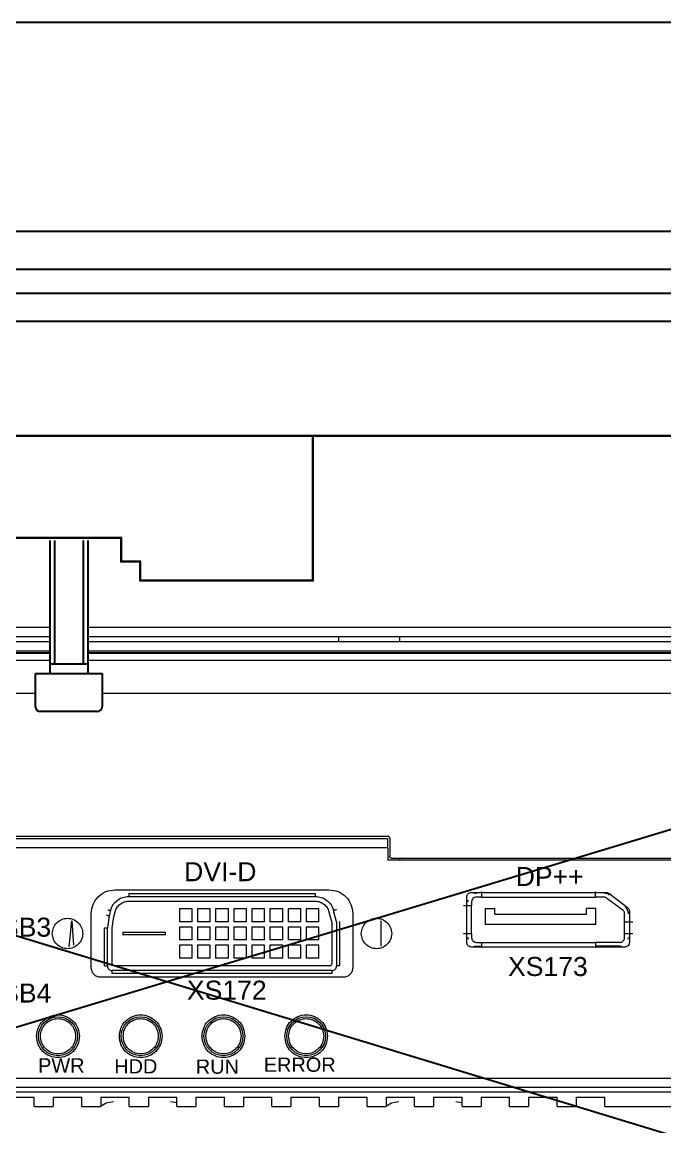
# Model space of a CAD drawing. Extents: x -2364 to 9601, y -871 to 1549.
# Drawn here: x 7352.6 to 7420.2, y -204.7 to -88.5 of the extents above; entities that cross this region are included whole.
import ezdxf

# ---------------------------------------------------------------- set-up
doc = ezdxf.new("R2010")
doc.units = 0
doc.layers.get('0').update_dxf_attribs({"linetype": 'CONTINUOUS'})
doc.layers.add('IPC', color=150, linetype='CONTINUOUS')

msp = doc.modelspace()

# ---------------------------------------------------------------- linework, layer by layer
at = {"color": 7, "linetype": 'Continuous'}
for p, q in [((7157.56167, -110.4692), (7557.56167, -110.4692)), ((7557.56167, -114.4692), (7157.56167, -114.4692)), ((7127.56167, -116.9692), (7587.56167, -116.9692)), ((7587.56167, -119.9692), (7127.56167, -119.9692)), ((7578.06166, -132.0192), (7227.56168, -132.0192)), ((7587.56167, -131.9692), (7242.56167, -131.9692))]:
    msp.add_line(p, q, dxfattribs=at)
for p, q in [((7115.28464, -112.47315), (7599.15419, -259.82482)), ((7138.73405, -258.47297), (7607.72225, -116.9692))]:
    msp.add_line(p, q)
msp.add_lwpolyline([(7096.43881, -88.46375), (7613.767, -88.46375), (7613.767, -278.03387), (7096.43881, -278.03387)], close=True)
at = {"layer": 'IPC', "color": 7, "linetype": 'Continuous', "lineweight": 15}
for p, q in [((7383.06167, -131.9692), (7383.06167, -147.1692)), ((7383.1664, -131.9692), (7383.1664, -147.27393)), ((7362.95694, -142.77393), (7349.95694, -142.77393)), ((7363.06167, -142.6692), (7350.06167, -142.6692)), ((7362.95694, -142.77393), (7363.06167, -142.6692)), ((7362.95694, -145.27393), (7362.95694, -142.77393)), ((7363.06167, -145.1692), (7363.06167, -142.6692)), ((7362.95694, -145.27393), (7363.06167, -145.1692)), ((7365.06167, -145.1692), (7363.06167, -145.1692)), ((7364.95694, -145.27393), (7365.06167, -145.1692)), ((7365.06167, -147.1692), (7365.06167, -145.1692)), ((7364.95694, -145.27393), (7362.95694, -145.27393)), ((7364.95694, -147.27393), (7364.95694, -145.27393)), ((7364.95694, -147.27393), (7365.06167, -147.1692)), ((7383.1664, -147.27393), (7364.95694, -147.27393)), ((7383.06167, -147.1692), (7365.06167, -147.1692)), ((7383.1664, -147.27393), (7383.06167, -147.1692)), ((7355.47089, -152.1192), (7244.19391, -152.1192)), ((7486.49573, -152.1192), (7359.47089, -152.1192)), ((7355.47089, -153.1192), (7243.50052, -153.1192)), ((7486.49573, -153.1192), (7359.47089, -153.1192)), ((7385.84636, -153.1192), (7385.84636, -153.6192)), ((7392.27698, -153.6192), (7392.27698, -153.1192)), ((7243.14304, -153.6192), (7355.47089, -153.6192)), ((7359.47089, -153.6192), (7476.84076, -153.6192)), ((7355.47089, -155.61393), (7241.66042, -155.61393)), ((7355.47089, -154.86363), (7242.22724, -154.86363)), ((7355.47089, -154.7819), (7242.28839, -154.7819)), ((7355.47089, -154.6192), (7242.40973, -154.6192)), ((7476.84076, -154.6192), (7359.47089, -154.6192)), ((7477.14576, -154.7819), (7359.47089, -154.7819)), ((7477.14076, -154.86363), (7359.47089, -154.86363)), ((7477.14076, -155.61393), (7359.47089, -155.61393)), ((7353.97089, -159.07277), (7238.9761, -159.07277)), ((7477.14076, -159.07277), (7360.97089, -159.07277)), ((7233.14076, -174.09418), (7391.03076, -174.09418)), ((7232.54076, -174.3192), (7391.04076, -174.3192)), ((7391.04076, -175.3192), (7232.54076, -175.3192)), ((7391.04076, -175.3192), (7391.04076, -176.6192)), ((7391.23076, -174.29494), (7391.23076, -176.19341)), ((7391.43076, -176.39418), (7442.25076, -176.39418)), ((7392.27698, -176.6192), (7392.27698, -176.39418)), ((7442.64076, -176.6192), (7391.04076, -176.6192)), ((7362.34076, -179.7192), (7384.84076, -179.7192)), ((7399.84076, -179.9892), (7413.97217, -179.9892)), ((7400.16358, -180.12445), (7400.34076, -180.0892)), ((7414.27493, -180.09129), (7416.24352, -181.58913)), ((7363.78816, -180.1192), (7363.78816, -180.4192)), ((7363.78816, -180.1192), (7383.39336, -180.1192)), ((7363.78816, -180.4192), (7383.39336, -180.4192)), ((7363.78816, -180.9192), (7383.39336, -180.9192)), ((7383.39336, -180.1192), (7383.39336, -180.4192)), ((7399.34076, -185.2492), (7399.34076, -180.4892)), ((7399.44076, -180.9892), (7399.47601, -180.81201)), ((7399.84076, -180.9892), (7399.84076, -181.3692)), ((7400.89076, -180.4892), (7400.34076, -180.4892)), ((7400.89076, -180.4892), (7412.89076, -180.4892)), ((7413.7741, -180.4892), (7412.89076, -180.4892)), ((7414.07409, -180.5892), (7415.74076, -181.8392)), ((7359.84076, -187.9192), (7359.84076, -182.2192)), ((7361.85631, -181.90156), (7361.71113, -182.44337)), ((7362.19409, -182.57278), (7362.33927, -182.03097)), ((7370.45576, -181.7392), (7369.10576, -181.7392)), ((7369.10576, -181.7392), (7369.10576, -183.0892)), ((7370.45576, -183.0892), (7370.45576, -181.7392)), ((7372.36076, -181.7392), (7371.01076, -181.7392)), ((7371.01076, -181.7392), (7371.01076, -183.0892)), ((7372.36076, -183.0892), (7372.36076, -181.7392)), ((7374.26576, -181.7392), (7372.91576, -181.7392)), ((7372.91576, -181.7392), (7372.91576, -183.0892)), ((7374.26576, -183.0892), (7374.26576, -181.7392)), ((7376.17076, -181.7392), (7374.82076, -181.7392)), ((7374.82076, -181.7392), (7374.82076, -183.0892)), ((7376.17076, -183.0892), (7376.17076, -181.7392)), ((7378.07576, -181.7392), (7376.72576, -181.7392)), ((7376.72576, -181.7392), (7376.72576, -183.0892)), ((7378.07576, -183.0892), (7378.07576, -181.7392)), ((7379.98076, -181.7392), (7378.63076, -181.7392)), ((7378.63076, -181.7392), (7378.63076, -183.0892)), ((7379.98076, -183.0892), (7379.98076, -181.7392)), ((7381.88576, -181.7392), (7380.53576, -181.7392)), ((7380.53576, -181.7392), (7380.53576, -183.0892)), ((7381.88576, -183.0892), (7381.88576, -181.7392)), ((7383.79076, -181.7392), (7382.44076, -181.7392)), ((7382.44076, -181.7392), (7382.44076, -183.0892)), ((7383.79076, -183.0892), (7383.79076, -181.7392)), ((7384.84225, -182.03097), (7385.14076, -183.14503)), ((7385.64076, -183.0792), (7385.32521, -181.90156)), ((7387.34076, -182.2192), (7387.34076, -187.9192)), ((7399.84076, -184.3692), (7399.84076, -181.3692)), ((7401.28064, -181.6892), (7402.28064, -181.6892)), ((7401.28064, -181.6892), (7401.28064, -183.3692)), ((7402.28064, -182.2892), (7402.28064, -181.6892)), ((7402.28064, -182.2892), (7411.91292, -182.2892)), ((7411.91292, -182.2892), (7411.91292, -181.6892)), ((7412.91292, -181.6892), (7411.91292, -181.6892)), ((7412.91292, -183.3692), (7412.91292, -181.6892)), ((7415.94076, -183.08421), (7415.94076, -182.2392)), ((7416.44076, -181.98704), (7416.44076, -185.2492)), ((7357.74572, -182.97475), (7357.46297, -185.71989)), ((7358.00152, -185.5586), (7357.82171, -182.98987)), ((7361.71113, -182.44337), (7361.54076, -183.73746)), ((7362.04076, -183.73746), (7362.19409, -182.57278)), ((7370.45576, -183.0892), (7369.10576, -183.0892)), ((7372.36076, -183.0892), (7371.01076, -183.0892)), ((7374.26576, -183.0892), (7372.91576, -183.0892)), ((7376.17076, -183.0892), (7374.82076, -183.0892)), ((7378.07576, -183.0892), (7376.72576, -183.0892)), ((7379.98076, -183.0892), (7378.63076, -183.0892)), ((7381.88576, -183.0892), (7380.53576, -183.0892)), ((7383.79076, -183.0892), (7382.44076, -183.0892)), ((7385.14076, -183.14503), (7385.14076, -187.4692)), ((7385.64076, -183.0792), (7385.64076, -187.7192)), ((7385.94076, -183.0397), (7385.94076, -187.7192)), ((7390.33076, -185.64673), (7390.33076, -182.99167)), ((7412.91292, -183.3692), (7401.28064, -183.3692)), ((7415.94076, -184.3692), (7415.94076, -183.08421)), ((7361.24076, -183.73746), (7361.54076, -183.73746)), ((7361.24076, -187.7192), (7361.24076, -183.73746)), ((7361.54076, -187.7192), (7361.54076, -183.73746)), ((7362.04076, -187.4692), (7362.04076, -183.73746)), ((7363.14076, -184.1692), (7367.64076, -184.1692)), ((7363.14076, -184.1692), (7363.14076, -184.4692)), ((7367.64076, -184.4692), (7363.14076, -184.4692)), ((7367.64076, -184.4692), (7367.64076, -184.1692)), ((7370.45576, -183.6442), (7369.10576, -183.6442)), ((7369.10576, -183.6442), (7369.10576, -184.9942)), ((7370.45576, -184.9942), (7370.45576, -183.6442)), ((7372.36076, -183.6442), (7371.01076, -183.6442)), ((7371.01076, -183.6442), (7371.01076, -184.9942)), ((7372.36076, -184.9942), (7372.36076, -183.6442)), ((7374.26576, -183.6442), (7372.91576, -183.6442)), ((7372.91576, -183.6442), (7372.91576, -184.9942)), ((7374.26576, -184.9942), (7374.26576, -183.6442)), ((7376.17076, -183.6442), (7374.82076, -183.6442)), ((7374.82076, -183.6442), (7374.82076, -184.9942)), ((7376.17076, -184.9942), (7376.17076, -183.6442)), ((7378.07576, -183.6442), (7376.72576, -183.6442)), ((7376.72576, -183.6442), (7376.72576, -184.9942)), ((7378.07576, -184.9942), (7378.07576, -183.6442)), ((7379.98076, -183.6442), (7378.63076, -183.6442)), ((7378.63076, -183.6442), (7378.63076, -184.9942)), ((7379.98076, -184.9942), (7379.98076, -183.6442)), ((7381.88576, -183.6442), (7380.53576, -183.6442)), ((7380.53576, -183.6442), (7380.53576, -184.9942)), ((7381.88576, -184.9942), (7381.88576, -183.6442)), ((7383.79076, -183.6442), (7382.44076, -183.6442)), ((7382.44076, -183.6442), (7382.44076, -184.9942)), ((7383.79076, -184.9942), (7383.79076, -183.6442)), ((7399.84076, -184.3692), (7399.84076, -184.7492)), ((7415.94076, -184.7492), (7415.94076, -184.3692)), ((7370.45576, -184.9942), (7369.10576, -184.9942)), ((7370.45576, -185.5492), (7369.10576, -185.5492)), ((7369.10576, -185.5492), (7369.10576, -186.8992)), ((7370.45576, -186.8992), (7370.45576, -185.5492)), ((7372.36076, -184.9942), (7371.01076, -184.9942)), ((7372.36076, -185.5492), (7371.01076, -185.5492)), ((7371.01076, -185.5492), (7371.01076, -186.8992)), ((7372.36076, -186.8992), (7372.36076, -185.5492)), ((7374.26576, -184.9942), (7372.91576, -184.9942)), ((7374.26576, -185.5492), (7372.91576, -185.5492)), ((7372.91576, -185.5492), (7372.91576, -186.8992)), ((7374.26576, -186.8992), (7374.26576, -185.5492)), ((7376.17076, -184.9942), (7374.82076, -184.9942)), ((7376.17076, -185.5492), (7374.82076, -185.5492)), ((7374.82076, -185.5492), (7374.82076, -186.8992)), ((7376.17076, -186.8992), (7376.17076, -185.5492)), ((7378.07576, -184.9942), (7376.72576, -184.9942)), ((7378.07576, -185.5492), (7376.72576, -185.5492)), ((7376.72576, -185.5492), (7376.72576, -186.8992)), ((7378.07576, -186.8992), (7378.07576, -185.5492)), ((7379.98076, -184.9942), (7378.63076, -184.9942)), ((7379.98076, -185.5492), (7378.63076, -185.5492)), ((7378.63076, -185.5492), (7378.63076, -186.8992)), ((7379.98076, -186.8992), (7379.98076, -185.5492)), ((7381.88576, -184.9942), (7380.53576, -184.9942)), ((7381.88576, -185.5492), (7380.53576, -185.5492)), ((7380.53576, -185.5492), (7380.53576, -186.8992)), ((7381.88576, -186.8992), (7381.88576, -185.5492)), ((7383.79076, -184.9942), (7382.44076, -184.9942)), ((7383.79076, -185.5492), (7382.44076, -185.5492)), ((7382.44076, -185.5492), (7382.44076, -186.8992)), ((7383.79076, -186.8992), (7383.79076, -185.5492)), ((7399.44076, -184.7492), (7399.47601, -184.92639)), ((7415.94076, -185.7492), (7399.84076, -185.7492)), ((7400.16358, -185.61395), (7400.34076, -185.6492)), ((7400.34076, -185.2492), (7400.89076, -185.2492)), ((7400.34076, -185.6492), (7400.89076, -185.6492)), ((7400.89076, -185.2492), (7412.89076, -185.2492)), ((7415.44076, -185.2492), (7412.89076, -185.2492)), ((7415.44076, -185.6492), (7412.89076, -185.6492)), ((7415.44076, -185.6492), (7415.61795, -185.61395)), ((7416.30552, -184.92639), (7416.34076, -184.7492)), ((7370.45576, -186.8992), (7369.10576, -186.8992)), ((7372.36076, -186.8992), (7371.01076, -186.8992)), ((7374.26576, -186.8992), (7372.91576, -186.8992)), ((7376.17076, -186.8992), (7374.82076, -186.8992)), ((7378.07576, -186.8992), (7376.72576, -186.8992)), ((7379.98076, -186.8992), (7378.63076, -186.8992)), ((7381.88576, -186.8992), (7380.53576, -186.8992)), ((7383.79076, -186.8992), (7382.44076, -186.8992)), ((7361.24076, -187.7192), (7361.54076, -187.7192)), ((7385.14076, -188.2192), (7362.04076, -188.2192)), ((7362.04076, -188.5192), (7362.04076, -188.2192)), ((7384.89076, -187.7192), (7362.29076, -187.7192)), ((7385.14076, -188.2192), (7385.14076, -188.5192)), ((7385.94076, -187.7192), (7385.64076, -187.7192)), ((7386.34076, -188.9192), (7360.84076, -188.9192)), ((7385.14076, -188.5192), (7362.04076, -188.5192)), ((7234.18157, -199.5192), (7481.14076, -199.5192)), ((7482.14076, -200.5192), (7234.19789, -200.5192)), ((7482.14076, -201.0192), (7234.19907, -201.0192)), ((7350.84076, -201.5192), (7353.84076, -201.5192)), ((7353.84076, -202.5192), (7353.84076, -201.5192)), ((7355.84076, -201.5192), (7358.84076, -201.5192)), ((7355.84076, -201.5192), (7355.84076, -202.5192)), ((7358.84076, -202.5192), (7358.84076, -201.5192)), ((7360.84076, -201.5192), (7363.84076, -201.5192)), ((7360.84076, -201.5192), (7360.84076, -202.5192)), ((7363.84076, -202.5192), (7363.84076, -201.5192)), ((7365.84076, -201.5192), (7368.84076, -201.5192)), ((7365.84076, -201.5192), (7365.84076, -202.5192)), ((7368.18667, -201.9692), (7368.84603, -202.08101)), ((7368.84076, -202.5192), (7368.84076, -201.5192)), ((7370.84076, -201.5192), (7373.84076, -201.5192)), ((7370.84076, -201.5192), (7370.84076, -202.5192)), ((7373.84076, -202.5192), (7373.84076, -201.5192)), ((7375.84076, -201.5192), (7378.84076, -201.5192)), ((7375.84076, -201.5192), (7375.84076, -202.5192)), ((7378.84076, -202.5192), (7378.84076, -201.5192)), ((7380.84076, -201.5192), (7383.84076, -201.5192)), ((7380.84076, -201.5192), (7380.84076, -202.5192)), ((7383.84076, -202.5192), (7383.84076, -201.5192)), ((7385.84076, -201.5192), (7388.84076, -201.5192)), ((7385.84076, -201.5192), (7385.84076, -202.5192)), ((7388.84076, -202.5192), (7388.84076, -201.5192)), ((7390.84076, -201.5192), (7393.84076, -201.5192)), ((7390.84076, -201.5192), (7390.84076, -202.5192)), ((7393.84076, -202.5192), (7393.84076, -201.5192)), ((7395.84076, -201.5192), (7398.84076, -201.5192)), ((7395.84076, -201.5192), (7395.84076, -202.5192)), ((7398.18667, -201.9692), (7398.84603, -202.08101)), ((7398.84076, -202.5192), (7398.84076, -201.5192)), ((7400.84076, -201.5192), (7403.84076, -201.5192)), ((7400.84076, -201.5192), (7400.84076, -202.5192)), ((7403.84076, -202.5192), (7403.84076, -201.5192)), ((7405.84076, -201.5192), (7408.84076, -201.5192)), ((7405.84076, -201.5192), (7405.84076, -202.5192)), ((7408.84076, -202.5192), (7408.84076, -201.5192)), ((7410.84076, -201.5192), (7413.84076, -201.5192)), ((7410.84076, -201.5192), (7410.84076, -202.5192)), ((7413.84076, -202.5192), (7413.84076, -201.5192)), ((7353.84076, -202.5192), (7355.84076, -202.5192)), ((7358.84076, -202.5192), (7360.84076, -202.5192)), ((7363.84076, -202.5192), (7365.84076, -202.5192)), ((7368.84076, -202.5192), (7370.84076, -202.5192)), ((7373.84076, -202.5192), (7375.84076, -202.5192)), ((7378.84076, -202.5192), (7380.84076, -202.5192)), ((7383.84076, -202.5192), (7385.84076, -202.5192)), ((7388.84076, -202.5192), (7390.84076, -202.5192)), ((7393.84076, -202.5192), (7395.84076, -202.5192)), ((7398.84076, -202.5192), (7400.84076, -202.5192)), ((7403.84076, -202.5192), (7405.84076, -202.5192)), ((7408.84076, -202.5192), (7410.84076, -202.5192)), ((7413.84076, -202.5192), (7425.14076, -202.5192))]:
    msp.add_line(p, q, dxfattribs=at)
at = {"layer": 'IPC', "color": 7}
for p, q in [((7355.47089, -142.9692), (7355.47089, -156.9692)), ((7355.97089, -142.9692), (7355.97089, -155.9692)), ((7358.97089, -142.9692), (7358.97089, -155.9692)), ((7359.47089, -142.9692), (7359.47089, -156.9692)), ((7355.47089, -155.9692), (7359.47089, -155.9692)), ((7353.97089, -156.9692), (7360.97089, -156.9692)), ((7353.97089, -160.4692), (7353.97089, -156.9692)), ((7360.97089, -156.9692), (7360.97089, -160.4692)), ((7360.47089, -160.9692), (7354.47089, -160.9692))]:
    msp.add_line(p, q, dxfattribs=at)
at = {"layer": 'IPC', "color": 7, "linetype": 'Continuous', "lineweight": 15, "flags": 128}
for points in [[(7361.42135, -182.36572), (7361.47789, -182.38087), (7361.53225, -182.39543), (7361.58235, -182.40886), (7361.62626, -182.42062), (7361.6623, -182.43028), (7361.68907, -182.43746), (7361.70556, -182.44188), (7361.71113, -182.44337)], [(7361.56653, -181.82392), (7361.62306, -181.83907), (7361.67742, -181.85363), (7361.72752, -181.86705), (7361.77143, -181.87882), (7361.80747, -181.88848), (7361.83425, -181.89565), (7361.85074, -181.90007), (7361.85631, -181.90156)], [(7385.61499, -181.82392), (7385.55846, -181.83907), (7385.5041, -181.85363), (7385.454, -181.86705), (7385.41009, -181.87882), (7385.37405, -181.88848), (7385.34727, -181.89565), (7385.33078, -181.90007), (7385.32521, -181.90156)], [(7360.88121, -202.45402), (7361.4213, -202.12144), (7362.18667, -201.9692)], [(7390.88121, -202.45402), (7391.4213, -202.12144), (7392.18667, -201.9692)]]:
    msp.add_lwpolyline(points, dxfattribs=at)
at = {"layer": 'IPC', "color": 7, "linetype": 'Continuous', "lineweight": 15}
for centre in [(7356.34076, -195.1192), (7365.04076, -195.1192), (7373.74076, -195.1192), (7382.44076, -195.1192)]:
    msp.add_circle(centre, 2.05, dxfattribs=at)
at = {"layer": 'IPC', "color": 7}
for centre, start, end in [((7354.47089, -160.4692), 180, 270), ((7360.47089, -160.4692), 270, 0)]:
    msp.add_arc(centre, 0.5, start, end, dxfattribs=at)
at = {"layer": 'IPC', "color": 7, "linetype": 'Continuous', "lineweight": 15}
for points, knots in [([(7391.23076, -174.29494), (7391.22963, -174.2787), (7391.22742, -174.2471), (7391.21063, -174.20368), (7391.18691, -174.16713), (7391.14962, -174.13024), (7391.09688, -174.10027), (7391.05163, -174.0961), (7391.03076, -174.09418)], [0, 0, 0, 0, 0.154968682, 0.3014199, 0.439355814, 0.568791676, 0.801175752, 1, 1, 1, 1]), ([(7391.04076, -175.3192), (7391.04076, -175.18816), (7391.04076, -174.92609), (7391.04076, -174.59554), (7391.04076, -174.36429), (7391.04076, -174.33423), (7391.04076, -174.3192)], [0, 0, 0, 0, 0.250000703, 0.500001888, 0.749999762, 1, 1, 1, 1]), ([(7391.43076, -176.39418), (7391.4099, -176.39226), (7391.36464, -176.38809), (7391.3119, -176.35811), (7391.27461, -176.32122), (7391.25089, -176.28467), (7391.2341, -176.24126), (7391.2319, -176.20966), (7391.23076, -176.19341)], [0, 0, 0, 0, 0.1988365736, 0.4312215448, 0.5606494576, 0.6985922674, 0.8450439975, 1, 1, 1, 1]), ([(7359.84076, -182.2192), (7359.87834, -181.89161), (7359.9535, -181.23642), (7360.53162, -180.41006), (7361.35798, -179.83194), (7362.01317, -179.75678), (7362.34076, -179.7192)], [0, 0, 0, 0, 0.250000387, 0.500000452, 0.750000003, 1, 1, 1, 1]), ([(7384.84076, -179.7192), (7385.16835, -179.75678), (7385.82354, -179.83194), (7386.6499, -180.41006), (7387.22802, -181.23642), (7387.30318, -181.89161), (7387.34076, -182.2192)], [0, 0, 0, 0, 0.250000001, 0.4999996799, 0.749999624, 1, 1, 1, 1]), ([(7399.34076, -180.4892), (7399.34828, -180.42368), (7399.36331, -180.29264), (7399.47893, -180.12737), (7399.6442, -180.01175), (7399.77524, -179.99672), (7399.84076, -179.9892)], [0, 0, 0, 0, 0.250000985, 0.500000466, 0.749999947, 1, 1, 1, 1]), ([(7400.89076, -179.91419), (7400.89076, -179.93393), (7400.89076, -180.00428), (7400.89076, -180.11723), (7400.89076, -180.24464), (7400.89076, -180.35023), (7400.89076, -180.42882), (7400.89076, -180.47964), (7400.89076, -180.48601), (7400.89076, -180.4892)], [0, 0, 0, 0, 0.061060958, 0.217553076, 0.374042083, 0.530531429, 0.687019436, 0.843511425, 1, 1, 1, 1]), ([(7412.89076, -180.4892), (7412.89076, -180.48601), (7412.89076, -180.47964), (7412.89076, -180.42882), (7412.89076, -180.35023), (7412.89076, -180.24464), (7412.89076, -180.11723), (7412.89076, -180.00428), (7412.89076, -179.93393), (7412.89076, -179.91419)], [0, 0, 0, 0, 0.156488575, 0.312980564, 0.469468571, 0.625957917, 0.782446924, 0.938939042, 1, 1, 1, 1]), ([(7414.31409, -180.2692), (7414.2314, -180.21729), (7414.066, -180.11348), (7413.8714, -180.09729), (7413.7741, -180.0892)], [0, 0, 0, 0, 0.500000327, 1, 1, 1, 1]), ([(7413.97217, -179.9892), (7414.02682, -179.9938), (7414.13611, -180.00299), (7414.22866, -180.06186), (7414.27493, -180.09129)], [0, 0, 0, 0, 0.500002298, 1, 1, 1, 1]), ([(7361.85631, -181.90156), (7361.93286, -181.69601), (7362.08595, -181.28491), (7362.5512, -180.80716), (7363.13308, -180.48142), (7363.5698, -180.43994), (7363.78816, -180.4192)], [0, 0, 0, 0, 0.249999912, 0.500000123, 0.750000134, 1, 1, 1, 1]), ([(7362.33927, -182.03097), (7362.39668, -181.87681), (7362.51151, -181.56848), (7362.86044, -181.21017), (7363.29685, -180.96586), (7363.62439, -180.93476), (7363.78816, -180.9192)], [0, 0, 0, 0, 0.249998727, 0.500000142, 0.75000007, 1, 1, 1, 1]), ([(7383.39336, -180.4192), (7383.61172, -180.43994), (7384.04844, -180.48142), (7384.63033, -180.80716), (7385.09557, -181.28491), (7385.24867, -181.69601), (7385.32521, -181.90156)], [0, 0, 0, 0, 0.249999821, 0.500000102, 0.750000207, 1, 1, 1, 1]), ([(7383.39336, -180.9192), (7383.55713, -180.93476), (7383.88467, -180.96586), (7384.32109, -181.21017), (7384.67001, -181.56848), (7384.78484, -181.87681), (7384.84225, -182.03097)], [0, 0, 0, 0, 0.249999715, 0.499999558, 0.750001401, 1, 1, 1, 1]), ([(7400.34076, -180.4892), (7400.27524, -180.49672), (7400.14421, -180.51175), (7399.97893, -180.62737), (7399.86331, -180.79265), (7399.84828, -180.92368), (7399.84076, -180.9892)], [0, 0, 0, 0, 0.250000422, 0.500003311, 0.749999578, 1, 1, 1, 1]), ([(7414.07409, -180.5892), (7414.02815, -180.56036), (7413.93627, -180.50269), (7413.82815, -180.4937), (7413.7741, -180.4892)], [0, 0, 0, 0, 0.500000589, 1, 1, 1, 1]), ([(7398.99576, -181.3692), (7399.04765, -181.3692), (7399.15143, -181.3692), (7399.3077, -181.3692), (7399.4549, -181.3692), (7399.58646, -181.3692), (7399.69613, -181.3692), (7399.77786, -181.3692), (7399.83079, -181.3692), (7399.83744, -181.3692), (7399.84076, -181.3692)], [0, 0, 0, 0, 0.125000019, 0.249998847, 0.375002724, 0.50000051, 0.625001602, 0.749999388, 0.875003728, 1, 1, 1, 1]), ([(7415.94076, -182.2392), (7415.93818, -182.20054), (7415.93301, -182.12323), (7415.89148, -182.01384), (7415.82889, -181.91498), (7415.77014, -181.86446), (7415.74076, -181.8392)], [0, 0, 0, 0, 0.250002168, 0.500001789, 0.749997832, 1, 1, 1, 1]), ([(7416.34076, -182.2392), (7416.33611, -182.16962), (7416.32682, -182.03045), (7416.25206, -181.83355), (7416.1394, -181.6556), (7416.03364, -181.56467), (7415.98076, -181.5192)], [0, 0, 0, 0, 0.249998523, 0.500000481, 0.749998233, 1, 1, 1, 1]), ([(7416.24352, -181.58913), (7416.27252, -181.61438), (7416.33051, -181.6649), (7416.39221, -181.76327), (7416.43313, -181.87193), (7416.43822, -181.94867), (7416.44076, -181.98704)], [0, 0, 0, 0, 0.249996861, 0.500001354, 0.749998238, 1, 1, 1, 1]), ([(7355.74076, -184.3192), (7355.76481, -184.10979), (7355.81291, -183.69097), (7356.18291, -183.15838), (7356.71178, -182.80251), (7357.34076, -182.67754), (7357.96974, -182.80251), (7358.49861, -183.15838), (7358.86861, -183.69097), (7358.91671, -184.10979), (7358.94076, -184.3192)], [0, 0, 0, 0, 0.124999813, 0.249999977, 0.374999907, 0.499999999, 0.625000091, 0.750000021, 0.875000188, 1, 1, 1, 1]), ([(7388.24076, -184.3192), (7388.26481, -184.10979), (7388.31291, -183.69097), (7388.68291, -183.15838), (7389.21178, -182.80251), (7389.84076, -182.67754), (7390.46974, -182.80251), (7390.99861, -183.15838), (7391.36861, -183.69097), (7391.41671, -184.10979), (7391.44076, -184.3192)], [0, 0, 0, 0, 0.124999802, 0.250000083, 0.374999847, 0.500000088, 0.625000328, 0.749999782, 0.875000271, 1, 1, 1, 1]), ([(7415.94076, -183.08421), (7415.94409, -183.08421), (7415.95074, -183.08421), (7416.00367, -183.08421), (7416.08539, -183.08421), (7416.19506, -183.08421), (7416.32662, -183.08421), (7416.47382, -183.08421), (7416.63009, -183.08421), (7416.73387, -183.08421), (7416.78576, -183.08421)], [0, 0, 0, 0, 0.124996251, 0.250000571, 0.374998337, 0.499999409, 0.624997174, 0.749998243, 0.875000001, 1, 1, 1, 1]), ([(7358.94076, -184.3192), (7358.91671, -184.52861), (7358.86861, -184.94743), (7358.49861, -185.48003), (7357.96974, -185.83589), (7357.34076, -185.96086), (7356.71178, -185.83589), (7356.18291, -185.48003), (7355.81291, -184.94743), (7355.76481, -184.52861), (7355.74076, -184.3192)], [0, 0, 0, 0, 0.124999812, 0.249999979, 0.374999909, 0.500000001, 0.625000093, 0.750000023, 0.875000187, 1, 1, 1, 1]), ([(7391.44076, -184.3192), (7391.41671, -184.52861), (7391.36861, -184.94743), (7390.99861, -185.48002), (7390.46974, -185.83589), (7389.84076, -185.96086), (7389.21178, -185.83589), (7388.68291, -185.48002), (7388.31291, -184.94743), (7388.26481, -184.52861), (7388.24076, -184.3192)], [0, 0, 0, 0, 0.124999729, 0.250000218, 0.374999672, 0.499999912, 0.625000153, 0.749999917, 0.875000198, 1, 1, 1, 1]), ([(7399.84076, -184.3692), (7399.83744, -184.3692), (7399.83079, -184.3692), (7399.77786, -184.3692), (7399.69613, -184.3692), (7399.58646, -184.3692), (7399.4549, -184.3692), (7399.3077, -184.3692), (7399.15143, -184.3692), (7399.04765, -184.3692), (7398.99576, -184.3692)], [0, 0, 0, 0, 0.124996272, 0.250000612, 0.374998398, 0.49999949, 0.624997276, 0.750001153, 0.874999981, 1, 1, 1, 1]), ([(7416.78576, -184.3692), (7416.73387, -184.3692), (7416.63009, -184.3692), (7416.47382, -184.3692), (7416.32662, -184.3692), (7416.19506, -184.3692), (7416.08539, -184.3692), (7416.00367, -184.3692), (7415.95074, -184.3692), (7415.94409, -184.3692), (7415.94076, -184.3692)], [0, 0, 0, 0, 0.124999999, 0.250001757, 0.375002826, 0.500000591, 0.625001663, 0.749999429, 0.875003749, 1, 1, 1, 1]), ([(7399.84076, -185.7492), (7399.77524, -185.74169), (7399.64421, -185.72665), (7399.47893, -185.61103), (7399.36331, -185.44576), (7399.34828, -185.31472), (7399.34076, -185.2492)], [0, 0, 0, 0, 0.2500007517, 0.5, 0.7499992483, 1, 1, 1, 1]), ([(7399.84076, -184.7492), (7399.84828, -184.81472), (7399.86331, -184.94575), (7399.97893, -185.11103), (7400.14421, -185.22665), (7400.27524, -185.24168), (7400.34076, -185.2492)], [0, 0, 0, 0, 0.250000093, 0.5, 0.749999907, 1, 1, 1, 1]), ([(7400.89076, -185.2492), (7400.89076, -185.25239), (7400.89076, -185.25877), (7400.89076, -185.30959), (7400.89076, -185.38817), (7400.89076, -185.49376), (7400.89076, -185.62117), (7400.89076, -185.73412), (7400.89076, -185.80447), (7400.89076, -185.82422)], [0, 0, 0, 0, 0.156487465, 0.312977933, 0.46946247, 0.625950297, 0.782437784, 0.938928383, 1, 1, 1, 1]), ([(7412.89076, -185.2492), (7412.89076, -185.25239), (7412.89076, -185.25877), (7412.89076, -185.30959), (7412.89076, -185.38817), (7412.89076, -185.49376), (7412.89076, -185.62117), (7412.89076, -185.73412), (7412.89076, -185.80447), (7412.89076, -185.82421)], [0, 0, 0, 0, 0.156489225, 0.312981455, 0.469467753, 0.625957341, 0.782446588, 0.938938948, 1, 1, 1, 1]), ([(7415.44076, -185.2492), (7415.50628, -185.24168), (7415.63732, -185.22665), (7415.80259, -185.11103), (7415.91821, -184.94576), (7415.93325, -184.81472), (7415.94076, -184.7492)], [0, 0, 0, 0, 0.250000422, 0.499996689, 0.749999578, 1, 1, 1, 1]), ([(7416.44076, -185.2492), (7416.43324, -185.31472), (7416.41822, -185.44576), (7416.30259, -185.61103), (7416.13732, -185.72665), (7416.00628, -185.74169), (7415.94076, -185.7492)], [0, 0, 0, 0, 0.250000053, 0.499999534, 0.749999015, 1, 1, 1, 1]), ([(7360.84076, -188.9192), (7360.70972, -188.90417), (7360.44765, -188.87411), (7360.11711, -188.64286), (7359.88585, -188.31231), (7359.85579, -188.05024), (7359.84076, -187.9192)], [0, 0, 0, 0, 0.249999948, 0.500000723, 0.749999409, 1, 1, 1, 1]), ([(7361.54076, -187.7192), (7361.54828, -187.78472), (7361.56331, -187.91576), (7361.67893, -188.08103), (7361.8442, -188.19666), (7361.97524, -188.21168), (7362.04076, -188.2192)], [0, 0, 0, 0, 0.2500007181, 0.4999993369, 0.750000273, 1, 1, 1, 1]), ([(7362.29076, -187.7192), (7362.258, -187.71544), (7362.19248, -187.70793), (7362.10985, -187.65012), (7362.05204, -187.56748), (7362.04452, -187.50196), (7362.04076, -187.4692)], [0, 0, 0, 0, 0.250002172, 0.500000746, 0.75000379, 1, 1, 1, 1]), ([(7385.14076, -187.4692), (7385.137, -187.50196), (7385.12949, -187.56748), (7385.07168, -187.65011), (7384.98904, -187.70793), (7384.92352, -187.71544), (7384.89076, -187.7192)], [0, 0, 0, 0, 0.249996678, 0.500000504, 0.749997709, 1, 1, 1, 1]), ([(7385.14076, -188.2192), (7385.20628, -188.21168), (7385.33732, -188.19666), (7385.50259, -188.08103), (7385.61822, -187.91576), (7385.63325, -187.78472), (7385.64076, -187.7192)], [0, 0, 0, 0, 0.249997918, 0.499999589, 0.749999276, 1, 1, 1, 1]), ([(7387.34076, -187.9192), (7387.32573, -188.05024), (7387.29567, -188.31231), (7387.06442, -188.64286), (7386.73387, -188.87411), (7386.4718, -188.90417), (7386.34076, -188.9192)], [0, 0, 0, 0, 0.250000188, 0.499998676, 0.749999812, 1, 1, 1, 1]), ([(7354.09076, -195.1192), (7354.12458, -194.82472), (7354.19222, -194.23575), (7354.71254, -193.48679), (7355.45626, -192.98635), (7356.34076, -192.81062), (7357.22526, -192.98635), (7357.96899, -193.48679), (7358.4893, -194.23575), (7358.55694, -194.82472), (7358.59076, -195.1192)], [0, 0, 0, 0, 0.124999955, 0.2499998778, 0.37500004, 0.5000000016, 0.6249999633, 0.7500001254, 0.8750000482, 1, 1, 1, 1]), ([(7362.79076, -195.1192), (7362.82458, -194.82472), (7362.89222, -194.23575), (7363.41254, -193.48679), (7364.15626, -192.98635), (7365.04076, -192.81062), (7365.92526, -192.98635), (7366.66899, -193.48679), (7367.1893, -194.23575), (7367.25694, -194.82472), (7367.29076, -195.1192)], [0, 0, 0, 0, 0.124999959, 0.249999886, 0.375000053, 0.499999986, 0.624999984, 0.750000151, 0.875000041, 1, 1, 1, 1]), ([(7371.49076, -195.1192), (7371.52458, -194.82472), (7371.59222, -194.23575), (7372.11254, -193.48679), (7372.85626, -192.98635), (7373.74076, -192.81062), (7374.62526, -192.98635), (7375.36899, -193.48679), (7375.8893, -194.23575), (7375.95694, -194.82472), (7375.99076, -195.1192)], [0, 0, 0, 0, 0.12499996, 0.24999985, 0.375000072, 0.500000005, 0.624999939, 0.75000005, 0.875000015, 1, 1, 1, 1]), ([(7380.19076, -195.1192), (7380.22458, -194.82472), (7380.29222, -194.23575), (7380.81254, -193.48679), (7381.55626, -192.98635), (7382.44076, -192.81062), (7383.32526, -192.98635), (7384.06899, -193.48679), (7384.5893, -194.23575), (7384.65694, -194.82472), (7384.69076, -195.1192)], [0, 0, 0, 0, 0.1249999932, 0.2499999651, 0.3750000844, 0.5000000259, 0.6249999673, 0.7500000866, 0.8750000586, 1, 1, 1, 1]), ([(7354.49076, -195.1192), (7354.51857, -194.87707), (7354.57419, -194.3928), (7355.002, -193.777), (7355.6135, -193.36553), (7356.34076, -193.22104), (7357.06802, -193.36553), (7357.67952, -193.777), (7358.10734, -194.3928), (7358.16295, -194.87707), (7358.19076, -195.1192)], [0, 0, 0, 0, 0.1250001474, 0.2499998597, 0.3749999858, 0.4999999908, 0.6249999957, 0.7500001219, 0.8749998566, 1, 1, 1, 1]), ([(7363.19076, -195.1192), (7363.21857, -194.87707), (7363.27418, -194.3928), (7363.702, -193.777), (7364.3135, -193.36553), (7365.04076, -193.22104), (7365.76802, -193.36553), (7366.37952, -193.777), (7366.80734, -194.3928), (7366.86295, -194.87707), (7366.89076, -195.1192)], [0, 0, 0, 0, 0.12500013, 0.249999886, 0.374999977, 0.499999981, 0.624999985, 0.750000143, 0.874999854, 1, 1, 1, 1]), ([(7371.89076, -195.1192), (7371.91857, -194.87707), (7371.97419, -194.3928), (7372.402, -193.777), (7373.0135, -193.36553), (7373.74076, -193.22104), (7374.46802, -193.36553), (7375.07952, -193.777), (7375.50733, -194.3928), (7375.56295, -194.87707), (7375.59076, -195.1192)], [0, 0, 0, 0, 0.125000142, 0.249999865, 0.375000036, 0.500000051, 0.625000067, 0.750000103, 0.874999826, 1, 1, 1, 1]), ([(7380.59076, -195.1192), (7380.61857, -194.87707), (7380.67418, -194.3928), (7381.102, -193.777), (7381.7135, -193.36552), (7382.44076, -193.22104), (7383.16802, -193.36553), (7383.77952, -193.777), (7384.20734, -194.3928), (7384.26295, -194.87707), (7384.29076, -195.1192)], [0, 0, 0, 0, 0.125000109, 0.25000001, 0.37499991, 0.500000082, 0.624999938, 0.750000107, 0.874999828, 1, 1, 1, 1]), ([(7358.59076, -195.1192), (7358.55694, -195.41369), (7358.4893, -196.00265), (7357.96899, -196.75161), (7357.22526, -197.25205), (7356.34076, -197.42778), (7355.45626, -197.25205), (7354.71254, -196.75161), (7354.19222, -196.00265), (7354.12458, -195.41369), (7354.09076, -195.1192)], [0, 0, 0, 0, 0.124999952, 0.249999875, 0.375000037, 0.499999998, 0.62499996, 0.750000122, 0.875000045, 1, 1, 1, 1]), ([(7358.19076, -195.1192), (7358.16295, -195.36133), (7358.10734, -195.8456), (7357.67952, -196.4614), (7357.06802, -196.87288), (7356.34076, -197.01737), (7355.6135, -196.87288), (7355.002, -196.4614), (7354.57419, -195.8456), (7354.51857, -195.36133), (7354.49076, -195.1192)], [0, 0, 0, 0, 0.1250001434, 0.2499998781, 0.3750000043, 0.5000000092, 0.6250000142, 0.7500001403, 0.8749998526, 1, 1, 1, 1]), ([(7367.29076, -195.1192), (7367.25694, -195.41369), (7367.1893, -196.00265), (7366.66899, -196.75161), (7365.92526, -197.25205), (7365.04076, -197.42778), (7364.15626, -197.25205), (7363.41254, -196.75161), (7362.89222, -196.00265), (7362.82458, -195.41369), (7362.79076, -195.1192)], [0, 0, 0, 0, 0.124999959, 0.249999849, 0.375000016, 0.500000014, 0.624999947, 0.750000114, 0.875000041, 1, 1, 1, 1]), ([(7366.89076, -195.1192), (7366.86295, -195.36133), (7366.80734, -195.8456), (7366.37952, -196.4614), (7365.76802, -196.87288), (7365.04076, -197.01737), (7364.3135, -196.87288), (7363.702, -196.4614), (7363.27418, -195.8456), (7363.21857, -195.36133), (7363.19076, -195.1192)], [0, 0, 0, 0, 0.125000146, 0.249999857, 0.375000015, 0.500000019, 0.625000023, 0.750000114, 0.87499987, 1, 1, 1, 1]), ([(7375.99076, -195.1192), (7375.95694, -195.41369), (7375.8893, -196.00265), (7375.36899, -196.75161), (7374.62526, -197.25205), (7373.74076, -197.42778), (7372.85626, -197.25205), (7372.11254, -196.75161), (7371.59222, -196.00265), (7371.52458, -195.41369), (7371.49076, -195.1192)], [0, 0, 0, 0, 0.124999985, 0.24999995, 0.375000061, 0.499999995, 0.624999928, 0.75000015, 0.87500004, 1, 1, 1, 1]), ([(7375.59076, -195.1192), (7375.56295, -195.36133), (7375.50733, -195.8456), (7375.07952, -196.4614), (7374.46802, -196.87288), (7373.74076, -197.01737), (7373.0135, -196.87288), (7372.402, -196.4614), (7371.97419, -195.8456), (7371.91857, -195.36133), (7371.89076, -195.1192)], [0, 0, 0, 0, 0.125000174, 0.249999897, 0.374999933, 0.499999949, 0.624999964, 0.750000135, 0.874999858, 1, 1, 1, 1]), ([(7384.69076, -195.1192), (7384.65694, -195.41369), (7384.5893, -196.00265), (7384.06899, -196.75161), (7383.32526, -197.25205), (7382.44076, -197.42778), (7381.55626, -197.25205), (7380.81254, -196.75161), (7380.29222, -196.00265), (7380.22458, -195.41369), (7380.19076, -195.1192)], [0, 0, 0, 0, 0.124999941, 0.249999913, 0.375000033, 0.499999974, 0.624999916, 0.750000035, 0.875000007, 1, 1, 1, 1]), ([(7384.29076, -195.1192), (7384.26295, -195.36133), (7384.20734, -195.8456), (7383.77952, -196.4614), (7383.16802, -196.87288), (7382.44076, -197.01737), (7381.7135, -196.87288), (7381.102, -196.4614), (7380.67418, -195.8456), (7380.61857, -195.36133), (7380.59076, -195.1192)], [0, 0, 0, 0, 0.125000172, 0.249999893, 0.375000062, 0.499999918, 0.62500009, 0.74999999, 0.874999891, 1, 1, 1, 1])]:
    msp.add_open_spline(points, degree=3, knots=knots, dxfattribs=at)

# ---------------------------------------------------------------- texts
at = {"char_height": 2, "width": 20, "attachment_point": 8}
for s, insert in [('{\\fArial|b0|i0|c0|p34;XS173}', (7407.86551, -188.81507)), ('{\\fArial|b0|i0|c0|p34;XS172}', (7374.09068, -191.30411))]:
    msp.add_mtext(s, dxfattribs=dict(at, insert=insert))
at = {"layer": 'IPC', "color": 7, "width": 20, "attachment_point": 8}
for s, insert, char_height in [('\\fArial|b0|i0|c0|p34;DVI-D', (7373.4106, -178.81537), 2), ('{\\fArial|b0|i0|c0|p34;DP++}', (7408.05563, -179.31775), 2), ('\\fArial|b0|i0|c0|p34;USB3', (7351.97179, -184.67734), 2), ('\\fArial|b0|i0|c0|p34;USB4', (7351.98935, -191.60506), 2), ('\\fArial|b0|i0|c0|p34;PWR', (7356.68751, -198.93855), 1.5), ('\\fArial|b0|i0|c0|p34;ERROR', (7381.7617, -198.88171), 1.5), ('\\fArial|b0|i0|c0|p34;HDD', (7364.52109, -199.03549), 1.5), ('\\fArial|b0|i0|c0|p34;RUN', (7373.10297, -199.09073), 1.5)]:
    msp.add_mtext(s, dxfattribs=dict(at, insert=insert, char_height=char_height))

doc.saveas('drawing.dxf')
